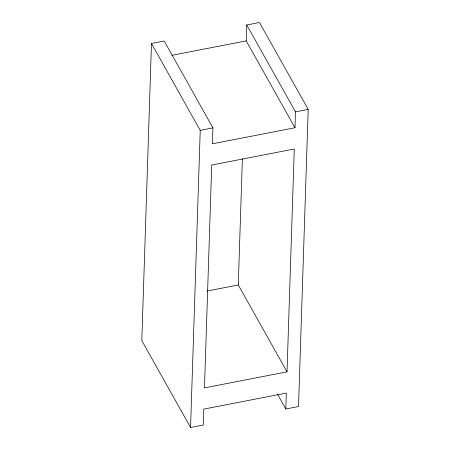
<?xml version="1.0" encoding="UTF-8"?>
<svg xmlns="http://www.w3.org/2000/svg" width="450" height="450" viewBox="0 0 450 450"><rect width="100%" height="100%" fill="white"/><g stroke="black" fill="none" stroke-linecap="round" stroke-linejoin="round"><path stroke-width="0.67" d="M151.481 43.47L141.801 340.622L190.558 427.5L203.259 425.031L203.777 409.112L286.335 393.075L285.817 408.994L298.519 406.53L308.199 109.378L259.442 22.5L246.741 24.969L246.223 40.888L294.975 127.766L212.417 143.803L212.934 127.884L164.183 41.006L151.481 43.47L200.233 130.354L190.558 427.5M287.027 371.852L294.283 148.989L211.725 165.026L204.469 387.889L287.027 371.852L238.275 284.974L242.381 158.822M294.975 127.766L295.493 111.847L246.741 24.969M171.917 55.322L246.223 40.888M200.233 130.354L212.934 127.884M295.493 111.847L308.199 109.378M207.315 290.987L238.275 284.974M277.577 394.312L285.817 408.994"/></g></svg>
